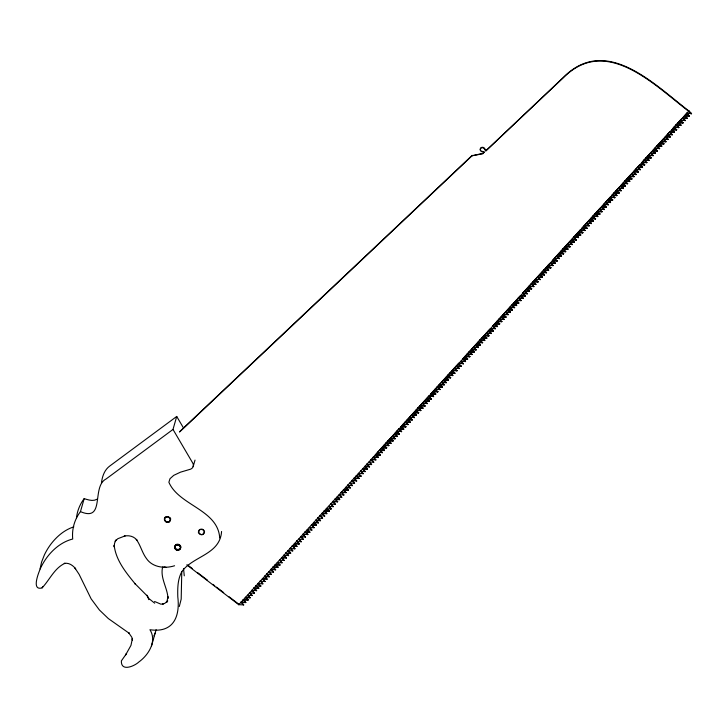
<?xml version="1.0" encoding="UTF-8"?>
<svg xmlns="http://www.w3.org/2000/svg" width="728" height="728" viewBox="0 0 728 728"><rect width="100%" height="100%" fill="white"/><g stroke="black" fill="none" stroke-linecap="round" stroke-linejoin="round"><path stroke-width="1.09" d="M181.773 571.571L181.19 599.099L179.297 606.515M101.465 482.928C102.184 476.567 104.422 469.879 109.828 465.984L176.722 416.452L183.502 427.982M40.049 568.932L41.569 562.125L44.417 554.854A77.05 68.65 16 0 1 51.069 543.916C56.911 536.345 64.583 529.784 73.819 526.863M97.006 499.235C93.038 501.619 88.215 499.872 84.175 498.635L80.453 511.62A48.476 43.198 16 0 0 72.718 539.02C62.417 541.632 53.708 548.557 47.347 556.902A77.05 68.65 16 0 0 40.695 567.831C38.893 571.981 30.895 591.127 42.078 587.887C49.722 579.807 54.509 567.931 65.111 563.245L64.237 563.481C68.787 562.389 72.982 565.419 75.667 568.823L74.957 568.04L79.143 574.392L91.127 598.835L99.381 609.964L108.354 618.582L129.184 633.269L128.592 632.614L131.877 637.346L132.432 640.176L132.405 638.538L130.967 645.381L125.671 654.863L126.572 653.48L121.385 660.86C120.784 671.999 134.298 666.284 138.875 661.98C148.53 654.972 157.275 641.268 149.923 629.72C173.774 633.333 180.116 616.052 177.805 596.933C177.55 588.379 177.605 579.388 181.809 571.68C192.993 555.883 219.993 554.791 221.576 531.486M151.542 645.809L156.129 629.665M80.453 511.62C105.678 522.431 91.146 486.486 106.106 478.969L173 429.429L176.722 416.452M166.102 521.876L165.174 520.657M166.412 522.021L169.287 521.812L170.443 520.138M169.287 521.812L170.561 518.837M193.157 466.593L195.022 460.096M175.867 544.771L178.842 544.544L180.69 546.792L179.443 549.695L176.476 549.913L175.366 547.975M186.787 564.855L238.802 604.722L238.993 604.222M241.123 601.883L243.698 604.913L241.004 602.311L243.061 601.983M243.134 599.972L248.084 599.808L243.134 599.972L245.827 602.575L243.261 599.544M247.966 600.236L245.391 597.206L248.084 599.808M251.67 590.617L256.62 590.454L251.67 590.617L254.363 593.22L251.788 590.19M245.272 597.633L250.095 597.897L248.193 595.513M253.799 588.279L258.749 588.115L253.799 588.279L256.493 590.881M250.095 597.897L247.402 595.295L252.225 595.559L250.332 593.174M258.622 588.543L256.056 585.512L258.749 588.115M262.89 583.865L260.315 580.835L262.89 583.865L258.067 583.601L260.761 586.204L258.185 583.173M262.453 578.496L265.019 581.526L262.453 578.496L266.311 578.705M267.158 579.188L264.582 576.157L267.158 579.188L262.326 578.924M269.287 576.849L266.712 573.819L269.287 576.849L264.455 576.585M270.98 569.141L273.555 572.172L270.852 569.569L272.909 569.25M272.991 567.23L277.941 567.067L272.991 567.23L275.685 569.833L273.109 566.803M266.594 574.246L271.417 574.51L269.524 572.126M277.814 567.494L275.248 564.464L277.941 567.067M281.518 557.875L286.468 557.712L281.518 557.875L284.211 560.478L281.636 557.448M275.12 564.892L279.952 565.155L278.05 562.771M283.647 555.537L288.597 555.373L283.647 555.537L286.341 558.139M279.952 565.155L277.25 562.553L282.082 562.817L280.18 560.433M288.479 555.801L285.904 552.77L288.597 555.373M292.738 551.123L290.172 548.093L292.865 550.696L287.915 550.859L290.609 553.462L288.033 550.432M292.301 545.754L294.876 548.785L292.301 545.754L296.159 545.964M297.006 546.446L294.43 543.416L297.006 546.446L292.183 546.182M299.135 544.107L296.569 541.077L299.135 544.107L294.312 543.843M300.828 536.4L303.403 539.43L300.709 536.827L302.766 536.509M302.839 534.489L307.789 534.325L302.839 534.489L305.533 537.091L302.966 534.061M296.442 541.505L301.274 541.769L299.372 539.393M307.671 534.752L305.096 531.722L307.789 534.325M311.366 525.134L316.316 524.97L311.366 525.134L314.068 527.736L311.493 524.706M304.968 532.15L309.8 532.414L307.899 530.039M313.504 522.795L318.454 522.631L313.504 522.795L316.198 525.398M309.8 532.414L307.107 529.811L311.93 530.075L310.037 527.7M318.327 523.059L315.761 520.029L318.454 522.631M322.595 518.381L320.02 515.351L322.595 518.381L317.763 518.118L320.466 520.72L317.89 517.69M322.149 513.013L324.724 516.043L322.031 513.44L325.052 513.167M324.16 511.101L329.111 510.938L324.16 511.101L326.854 513.704L324.288 510.674M328.992 511.365L326.417 508.335L329.111 510.938M333.251 506.688L330.685 503.658L333.251 506.688L328.428 506.424L331.122 509.027L329.22 506.652M332.696 501.747L337.646 501.583L332.696 501.747L335.39 504.349L332.814 501.319M337.519 502.011L334.944 498.98L337.646 501.583M341.341 491.964L343.916 494.995L341.223 492.392L343.279 492.073M334.825 499.408L339.648 499.672L337.756 497.297M343.352 490.053L348.303 489.889L343.352 490.053L346.046 492.656L343.479 489.625M339.648 499.672L336.955 497.069L341.787 497.333L339.885 494.958M348.184 490.317L345.609 487.287L348.303 489.889M352.006 480.271L354.582 483.301L351.879 480.698L354.9 480.435M345.481 487.715L350.314 487.978L347.738 484.948M354.017 478.36L358.968 478.196L354.017 478.36L356.711 480.962L354.136 477.932M350.314 487.978L347.62 485.376L352.443 485.64L350.55 483.265M358.84 478.624L356.274 475.593L358.968 478.196M363.108 473.946L360.533 470.916L363.226 473.519L358.276 473.682L360.979 476.285L358.404 473.255M362.544 469.005L367.494 468.841L362.544 469.005L365.238 471.608L362.662 468.577M367.376 469.269L364.801 466.239L367.494 468.841M367.604 464.555L369.506 466.93L366.93 463.9M371.198 459.222L373.764 462.253L371.071 459.65L373.127 459.332M373.209 457.311L378.16 457.148L373.209 457.311L375.903 459.914L373.327 456.884M366.812 464.328L371.635 464.591L369.733 462.216M378.032 457.575L375.339 454.973L379.015 450.65M377.468 452.634L382.418 452.47L377.468 452.634L380.162 455.237L377.595 452.206M382.3 452.898L379.725 449.868L389.671 438.957M381.736 447.957L386.686 447.793L381.736 447.957L384.43 450.559L381.854 447.529M383.865 445.618L388.816 445.454L383.865 445.618L386.559 448.221M386.004 443.279L390.945 443.115L386.004 443.279L388.697 445.882M388.133 440.941L393.084 440.777L388.133 440.941L390.827 443.543M392.956 441.204L390.263 438.602L391.81 436.618M472.099 155.746L482.946 153.353L484.266 152.107L482.828 153.781L472.099 155.746L179.552 432.05M392.392 436.263L397.224 436.527L392.519 435.835L395.095 438.866L392.392 436.263L393.939 434.279M397.224 436.527L394.649 433.497L398.917 428.819L403.74 429.083L398.917 428.819M396.66 431.586L401.61 431.422L396.66 431.586L399.354 434.188L396.787 431.158M400.928 426.908L405.878 426.745L400.928 426.908L403.621 429.511M403.057 424.57L408.008 424.406L403.057 424.57L405.751 427.172M405.187 422.231L410.137 422.067L405.187 422.231L407.889 424.834M689.471 115.707L684.52 115.87L689.343 116.134L686.777 113.104L691.482 113.796L688.906 110.765L688.688 111.302C654.281 84.994 605.978 34.762 563.226 77.841L485.813 150.86A7.917 7.053 16 0 1 484.803 149.649L484.693 148.712A2.293 2.047 16 0 0 481.463 147.484A2.293 2.047 16 0 0 480.753 150.469M407.325 419.892L412.276 419.728L407.325 419.892L410.019 422.495M485.858 150.905L563.345 77.414C606.106 34.334 654.408 84.566 688.806 110.874L688.906 110.765M409.454 417.554L414.405 417.39L409.454 417.554L412.148 420.156M411.584 415.215L416.534 415.051L411.584 415.215L414.278 417.817M413.722 412.876L418.673 412.712L413.722 412.876L416.416 415.479M415.852 410.537L420.802 410.374L415.852 410.537L418.545 413.14M417.981 408.199L422.932 408.035L417.981 408.199L420.675 410.801M422.813 408.463L420.12 405.86L421.658 403.876M422.249 403.521L427.2 403.358L422.367 403.094L424.943 406.124L422.367 403.094L428.765 396.077L433.597 396.341L428.765 396.077L431.34 399.108L426.517 398.844L431.458 398.68M424.379 401.183L429.329 401.019L424.379 401.183L427.072 403.785M430.776 394.166L435.726 394.003L430.776 394.166L433.469 396.769M432.905 391.828L437.856 391.664L432.905 391.828L435.608 394.43M435.044 389.489L439.994 389.325L435.044 389.489L437.737 392.092M437.173 387.15L442.124 386.987L437.173 387.15L439.867 389.753M439.303 384.812L444.253 384.648L439.303 384.812L442.005 387.414M444.135 385.076L441.559 382.045L449.376 373.473M443.57 380.134L448.521 379.971L443.57 380.134L446.264 382.737L443.689 379.707M445.7 377.796L450.65 377.632L445.7 377.796L448.403 380.398M447.838 375.457L452.789 375.293L447.838 375.457L450.532 378.06M452.661 375.721L449.968 373.118L451.515 371.134M452.097 370.779L457.048 370.616L452.224 370.352L454.791 373.382L452.224 370.352L458.622 363.336L463.445 363.6L458.622 363.336L461.188 366.366L456.365 366.102L461.315 365.938M454.236 368.441L459.186 368.277L454.236 368.441L456.929 371.043M460.633 361.425L465.574 361.261L460.633 361.425L463.327 364.027M465.456 361.689L462.881 358.658L470.697 350.086M464.892 356.747L469.842 356.584L464.892 356.747L467.585 359.35L465.019 356.32M467.03 354.409L471.971 354.245L467.03 354.409L469.724 357.011M469.16 352.07L474.11 351.906L469.16 352.07L471.853 354.673M473.983 352.334L471.416 349.304L481.363 338.393M473.418 347.392L478.369 347.229L473.418 347.392L476.121 349.995L473.546 346.965M475.557 345.054L480.507 344.89L475.557 345.054L478.25 347.656M477.686 342.715L482.637 342.551L477.686 342.715L480.38 345.318M479.816 340.376L484.766 340.213L479.816 340.376L482.518 342.979M484.648 340.64L481.954 338.038L483.492 336.054M484.084 335.699L488.916 335.963L484.211 335.28L486.777 338.302L484.084 335.699L489.889 329.038M486.213 333.36L491.163 333.197L486.213 333.36L488.916 335.963M488.351 331.022L493.302 330.858L488.351 331.022L491.045 333.624M490.481 328.683L495.431 328.519L490.481 328.683L493.175 331.286M495.304 328.947L492.738 325.926L500.555 317.344M494.749 324.006L499.699 323.842L494.749 324.006L497.442 326.608L494.867 323.587M496.878 321.667L501.829 321.503L496.878 321.667L499.572 324.269M499.008 319.328L503.958 319.164L499.008 319.328L501.701 321.931M503.84 319.592L501.264 316.571L511.22 305.651M503.275 314.651L508.226 314.487L503.275 314.651L505.969 317.253L503.394 314.232M505.405 312.321L510.355 312.157L505.405 312.321L508.099 314.915M507.543 309.982L512.485 309.819L507.543 309.982L510.237 312.576M509.673 307.644L514.623 307.48L509.673 307.644L512.366 310.237M514.496 307.899L511.802 305.305L513.349 303.312M513.932 302.966L518.764 303.221L514.059 302.539L516.634 305.56L513.932 302.966L519.746 296.296M516.07 300.628L521.02 300.464L516.07 300.628L518.764 303.221M518.2 298.289L523.15 298.125L518.2 298.289L520.893 300.882M520.329 295.95L525.279 295.786L520.329 295.95L523.032 298.544M525.161 296.205L522.586 293.184L530.403 284.603M524.597 291.273L529.547 291.109L524.597 291.273L527.29 293.866L524.724 290.845M526.726 288.934L531.677 288.77L526.726 288.934L529.429 291.528M528.865 286.595L533.815 286.432L528.865 286.595L531.558 289.189M533.688 286.859L531.112 283.829L541.068 272.909M533.124 281.918L538.074 281.754L533.124 281.918L535.817 284.521L533.251 281.49M535.262 279.579L540.212 279.416L535.262 279.579L537.956 282.182M537.391 277.241L542.342 277.077L537.391 277.241L540.085 279.843M539.521 274.902L544.471 274.738L539.521 274.902L542.214 277.505M544.353 275.166L541.659 272.563L543.197 270.57M543.789 270.224L548.612 270.488L543.907 269.797L546.482 272.827L543.789 270.224L549.595 263.554M545.918 267.886L550.869 267.722L545.918 267.886L548.612 270.488M548.057 265.547L552.998 265.383L548.057 265.547L550.75 268.15M550.186 263.208L555.136 263.045L550.186 263.208L552.88 265.811M555.009 263.472L552.443 260.442L560.26 251.861M554.445 258.531L559.395 258.367L554.445 258.531L557.148 261.134L554.572 258.103M556.583 256.192L561.534 256.029L556.583 256.192L559.277 258.795M558.713 253.854L563.663 253.69L558.713 253.854L561.406 256.456M563.545 254.118L560.97 251.087L570.916 240.167M562.981 249.176L567.931 249.012L562.981 249.176L565.674 251.779L563.099 248.749M565.11 246.838L570.06 246.674L565.11 246.838L567.804 249.44M567.239 244.499L572.19 244.335L567.239 244.499L569.942 247.101M569.378 242.16L574.328 241.996L569.378 242.16L572.072 244.763M574.201 242.424L571.507 239.821L573.054 237.829M573.637 237.483L578.587 237.319L573.764 237.055L576.33 240.085L573.764 237.055L580.161 230.039L584.984 230.303L580.161 230.039M575.775 235.144L580.726 234.98L575.775 235.144L578.469 237.747M577.905 232.805L582.855 232.642L577.905 232.805L580.598 235.408M584.866 230.731L582.291 227.7L590.108 219.119M584.302 225.789L589.252 225.625L584.302 225.789L586.995 228.392L584.42 225.362M586.431 223.451L591.382 223.287L586.431 223.451L589.125 226.053M588.57 221.112L593.511 220.948L588.57 221.112L591.263 223.714M593.393 221.376L590.817 218.345L600.773 207.425M592.829 216.434L597.779 216.271L592.829 216.434L595.522 219.037L592.956 216.007M594.958 214.096L599.908 213.932L594.958 214.096L597.661 216.698M597.096 211.757L602.047 211.593L597.096 211.757L599.79 214.36M599.226 209.418L604.176 209.255L599.226 209.418L601.92 212.021M604.058 209.682L601.355 207.08L602.902 205.087M603.494 204.741L608.444 204.577L603.612 204.313L606.187 207.344L603.612 204.313L610.009 197.297L614.841 197.561L610.009 197.297M605.623 202.402L610.574 202.238L605.623 202.402L608.317 205.005M607.753 200.064L612.703 199.9L607.753 200.064L610.455 202.666M614.714 197.989L612.139 194.958L619.965 186.386M614.15 193.047L619.1 192.884L614.15 193.047L616.844 195.65L614.277 192.62M616.288 190.709L621.239 190.545L616.288 190.709L618.982 193.311M618.418 188.37L623.368 188.206L618.418 188.37L621.111 190.973M623.241 188.634L620.675 185.604L630.621 174.693M622.686 183.693L627.636 183.529L622.686 183.693L625.379 186.295L622.804 183.265M624.815 181.354L629.765 181.19L624.815 181.354L627.509 183.957M626.945 179.015L631.895 178.851L626.945 179.015L629.638 181.618M629.083 176.677L634.024 176.513L629.083 176.677L631.777 179.279M633.906 176.94L631.212 174.338L632.759 172.354M633.342 171.999L638.292 171.835L633.469 171.571L636.035 174.602L633.469 171.571L639.866 164.555L644.69 164.819L639.866 164.555M635.471 169.66L640.422 169.497L635.471 169.66L638.174 172.263M637.61 167.322L642.56 167.158L637.61 167.322L640.303 169.924M641.869 162.644L646.819 162.481L641.869 162.644L644.571 165.247M644.007 160.306L648.957 160.142L644.007 160.306L646.701 162.908M646.136 157.967L651.087 157.803L646.136 157.967L648.83 160.57M648.266 155.628L653.216 155.464L648.266 155.628L650.969 158.231M650.404 153.29L655.355 153.126L650.404 153.29L653.098 155.892M655.227 153.553L652.652 150.523L660.478 141.951M654.663 148.612L659.614 148.448L654.663 148.612L657.357 151.215L654.79 148.184M656.802 146.273L661.752 146.11L656.802 146.273L659.495 148.876M658.931 143.935L663.881 143.771L658.931 143.935L661.625 146.537M663.754 144.199L661.06 141.596L662.607 139.612M663.199 139.257L668.022 139.521L663.317 138.83L665.893 141.86L663.199 139.257L669.715 131.814L674.538 132.077L669.715 131.814L672.29 134.844L667.458 134.58L672.408 134.416M665.328 136.919L670.279 136.755L665.328 136.919L668.022 139.521M671.726 129.903L676.676 129.739L671.726 129.903L674.419 132.505M673.855 127.564L678.805 127.4L673.855 127.564L676.549 130.166M675.984 125.225L680.935 125.061L675.984 125.225L678.687 127.828M678.123 122.886L683.073 122.723L678.123 122.886L680.817 125.489M680.252 120.548L685.203 120.384L680.252 120.548L682.946 123.15M685.084 120.812L682.382 118.209L686.777 113.104M682.382 118.209L687.214 118.473L684.639 115.443M162.681 566.912C159.832 577.677 167.504 587.705 167.986 598.352L167.959 596.705L166.812 602.238L167.722 600.846L164.746 603.385L162.499 604.113L163.354 603.867L160.924 604.176L154.564 601.474M153.927 635.917L155.264 632.832M199.481 529.675L198.344 532.168C198.981 534.898 203.203 535.526 204.377 533.042A3.112 2.776 16 0 0 199.518 529.647L198.444 532.204L200.409 534.461A3.112 2.776 16 0 0 202.775 534.516L204.45 531.722L202.548 529.42L199.518 529.647M42.078 587.887L42.952 586.531M401.756 425.707L419.528 406.215M431.613 392.965L440.849 382.828M642.706 161.434L651.942 151.306M672.554 128.692L681.799 118.564M238.802 604.722L688.779 111.193L691.482 113.796M179.67 431.622L472.217 155.319M166.348 522.012L164.346 519.019A3.112 2.776 16 0 1 168.113 516.762A3.112 2.776 16 0 1 170.316 520.584C169.178 523.205 164.856 522.486 164.382 519.746L165.483 517.208L168.532 516.989L170.434 519.292M174.583 565.756C164.928 568.877 152.389 567.467 146.383 558.431C142.051 552.616 140.595 545.226 136.263 539.421L136.973 540.194C134.034 536.318 128.82 534.998 124.206 536.136L125.052 535.899L117.763 538.729L115.106 541.35L116.007 539.976L114.587 543.152L114.196 546.883L114.169 545.226C115.843 560.369 126.108 572.772 135.426 584.156L134.753 583.41L147.129 595.85M176.604 549.467L179.57 549.249M482.255 151.36L482.282 151.36A2.293 2.047 16 0 1 481.681 151.178M688.706 113.213L691.6 113.368M687.332 118.045L682.509 117.781L685.203 120.384M666.011 141.432L661.188 141.168L663.881 143.771M661.06 141.596L665.893 141.86M657.484 150.787L652.652 150.523L655.355 153.126M652.534 150.951L657.357 151.215M636.163 174.174L631.331 173.91L634.024 176.513M631.212 174.338L636.035 174.602M625.498 185.868L620.675 185.604L623.368 188.206M620.547 186.031L625.379 186.295M616.971 195.222L612.139 194.958L614.841 197.561M612.02 195.386L616.844 195.65M606.306 206.916L601.483 206.652L604.176 209.255M601.355 207.08L606.187 207.344M595.65 218.609L590.817 218.345L593.511 220.948M590.699 218.773L595.522 219.037M587.123 227.964L582.291 227.7L584.984 230.303M582.173 228.128L586.995 228.392M576.458 239.658L571.626 239.394L574.328 241.996M571.507 239.821L576.33 240.085M565.793 251.351L560.97 251.087L563.663 253.69M560.842 251.515L565.674 251.779M557.266 260.706L552.443 260.442L555.136 263.045M552.315 260.87L557.148 261.134M546.61 272.399L541.778 272.136L544.471 274.738M541.659 272.563L546.482 272.827M535.945 284.093L531.112 283.829L533.815 286.432M530.994 284.257L535.817 284.521M527.418 293.448L522.586 293.184L525.279 295.786M522.467 293.611L527.29 293.866M516.753 305.141L511.93 304.877L514.623 307.48M511.802 305.305L516.634 305.56M506.096 316.826L501.264 316.571L503.958 319.164M501.146 316.989L505.969 317.253M497.561 326.18L492.738 325.926L495.431 328.519M492.61 326.344L497.442 326.608M486.905 337.874L482.072 337.619L484.766 340.213M481.954 338.038L486.777 338.302M476.239 349.567L471.416 349.304L474.11 351.906M471.289 349.731L476.121 349.995M467.713 358.922L462.881 358.658L465.574 361.261M462.762 359.086L467.585 359.35M454.918 372.954L450.086 372.691L452.789 375.293M449.968 373.118L454.791 373.382M446.391 382.309L441.559 382.045L444.253 384.648M441.441 382.473L446.264 382.737M425.061 405.696L420.238 405.432L422.932 408.035M420.12 405.86L424.943 406.124M399.481 433.761L394.649 433.497L397.342 436.099M394.531 433.924L399.354 434.188M395.213 438.438L390.39 438.174L393.084 440.777M390.263 438.602L395.095 438.866M384.548 450.132L379.725 449.868L382.418 452.47M379.606 450.295L384.43 450.559M380.289 454.809L375.457 454.545L378.16 457.148M375.339 454.973L380.162 455.237M371.071 459.65L375.903 459.914M373.764 462.253L368.941 461.989L371.635 464.591M365.765 466.293L369.624 466.502M364.673 466.666L369.506 466.93M360.415 471.344L365.238 471.608M359.168 475.757L361.097 475.857M356.147 476.021L360.979 476.285M351.879 480.698L356.711 480.962M354.582 483.301L349.749 483.037L352.443 485.64M347.538 487.396L350.432 487.551M341.223 492.392L346.046 492.656M343.916 494.995L339.093 494.731L341.787 497.333M335.908 499.035L339.776 499.244M330.558 504.085L335.39 504.349M329.311 508.49L331.249 508.599M326.299 508.763L331.122 509.027M322.031 513.44L326.854 513.704M319.901 515.779L324.724 516.043M317.69 520.138L320.584 520.293M315.634 520.456L320.466 520.72M314.068 527.736L309.236 527.472L311.93 530.075M307.025 531.831L309.919 531.986M300.709 536.827L305.533 537.091M303.403 539.43L298.58 539.166L301.274 541.769M295.395 543.47L299.263 543.68M290.044 548.521L294.876 548.785M288.798 552.925L290.736 553.034M285.786 553.198L290.609 553.462M284.211 560.478L279.388 560.214L282.082 562.817M277.177 564.573L280.071 564.728M270.852 569.569L275.685 569.833M273.555 572.172L268.723 571.908L271.417 574.51M265.547 576.212L269.406 576.421M260.196 581.263L265.019 581.526M258.95 585.667L260.879 585.776M255.928 585.94L260.761 586.204M254.363 593.22L249.531 592.956L252.225 595.559M247.32 597.306L250.223 597.47M241.004 602.311L245.827 602.575M238.875 604.65L243.698 604.913M163.991 566.848L166.048 567.312M178.797 544.444L178.014 544.244A3.112 2.776 16 0 0 175.757 544.744M484.102 152.507L484.138 152.534A6.634 5.906 16 0 0 482.609 151.852L482.2 151.788A2.293 2.047 16 0 1 480.662 148.394A2.293 2.047 16 0 1 484.566 149.113L484.657 149.358M187.806 565.11L192.292 568.55M197.67 572.672L207.535 580.234M212.913 584.356L214.714 585.74M216.507 587.114L223.678 592.61M229.056 596.733L238.921 604.295M154.682 603.184L148.785 598.489L146.974 595.213L148.867 599.672M686.65 113.532L689.343 116.134M684.52 115.87L687.214 118.473M680.38 120.12L683.073 122.723M678.241 122.459L680.935 125.061M676.112 124.797L678.805 127.4M673.982 127.136L676.676 129.739M671.844 129.475L674.538 132.077M669.596 132.241L672.29 134.844M667.585 134.152L670.279 136.755M667.458 134.58L670.151 137.183M665.447 136.491L668.149 139.094M659.049 143.507L661.752 146.11M656.92 145.846L659.614 148.448M650.523 152.862L653.216 155.464M648.393 155.201L651.087 157.803M646.264 157.539L648.957 160.142M644.125 159.878L646.819 162.481M641.996 162.217L644.69 164.819M640.54 165.201L642.56 167.158M639.739 164.983L642.433 167.586M637.728 166.894L640.422 169.497M635.599 169.233L638.292 171.835M629.201 176.249L631.895 178.851M627.072 178.588L629.765 181.19M624.933 180.926L627.636 183.529M618.536 187.942L621.239 190.545M616.407 190.281L619.1 192.884M610.683 197.943L612.703 199.9M609.891 197.725L612.585 200.327M607.88 199.636L610.574 202.238M605.751 201.975L608.444 204.577M599.353 208.991L602.047 211.593M597.215 211.329L599.908 213.932M595.085 213.668L597.779 216.271M588.688 220.684L591.382 223.287M586.559 223.023L589.252 225.625M580.835 230.685L582.855 232.642M580.034 230.467L582.728 233.069M578.023 232.378L580.726 234.98M575.894 234.716L578.587 237.319M569.496 241.732L572.19 244.335M567.367 244.071L570.06 246.674M565.237 246.41L567.931 249.012M558.84 253.426L561.534 256.029M556.702 255.765L559.395 258.367M550.978 263.427L552.998 265.383M548.175 265.119L550.869 267.722M546.045 267.458L548.739 270.061M539.648 274.474L542.342 277.077M537.51 276.813L540.212 279.416M535.38 279.152L538.074 281.754M528.983 286.168L531.677 288.77M526.854 288.506L529.547 291.109M521.13 296.169L523.15 298.125M518.327 297.861L521.02 300.464M516.188 300.2L518.882 302.803M509.791 307.216L512.485 309.819M507.662 309.555L510.355 312.157M505.532 311.893L508.226 314.487M499.135 318.909L501.829 321.503M496.996 321.248L499.699 323.842M491.273 328.91L493.302 330.858M488.47 330.603L491.163 333.197M486.34 332.942L489.034 335.535M479.943 339.949L482.637 342.551M477.814 342.287L480.507 344.89M475.675 344.626L478.369 347.229M469.278 351.642L471.971 354.245M467.149 353.981L469.842 356.584M461.425 361.652L463.445 363.6M458.494 363.763L461.188 366.366M456.483 365.674L459.186 368.277M456.365 366.102L459.059 368.705M454.354 368.013L457.048 370.616M447.957 375.029L450.65 377.632M445.827 377.368L448.521 379.971M439.43 384.384L442.124 386.987M437.3 386.723L439.994 389.325M435.162 389.061L437.856 391.664M433.033 391.4L435.726 394.003M430.903 393.739L433.597 396.341M428.646 396.505L431.34 399.108M426.635 398.416L429.329 401.019M426.517 398.844L429.211 401.447M424.506 400.755L427.2 403.358M418.109 407.771L420.802 410.374M415.97 410.11L418.673 412.712M413.841 412.448L416.534 415.051M411.711 414.787L414.405 417.39M409.573 417.126L412.276 419.728M407.443 419.464L410.137 422.067M405.314 421.803L408.008 424.406M403.175 424.142L405.878 426.745M401.046 426.481L403.74 429.083M399.59 429.474L401.61 431.422M398.789 429.247L401.492 431.85M388.251 440.513L390.945 443.115M386.122 442.851L388.816 445.454M383.993 445.19L386.686 447.793M313.622 522.367L316.316 524.97M283.774 555.109L286.468 557.712M253.917 587.851L256.62 590.454M485.986 150.478L485.94 150.432A8.345 7.435 16 0 1 485.003 149.331L484.784 148.931M180.562 547.238L178.715 544.999L175.739 545.217L174.62 547.674L176.476 549.913M173 429.429L192.756 463.081A5.032 4.486 16 0 1 190.681 469.15L180.508 472.163L173.737 475.348L169.988 478.715L168.878 482.245C178.888 505.605 218.009 509.555 219.71 537.983M183.547 568.614L184.266 575.821M483.556 151.752A6.297 5.615 16 0 1 484.211 152.097M164.483 518.573A3.112 2.776 16 0 1 165.038 517.244M170.352 517.99A3.112 2.776 16 0 1 170.625 519.437M180.617 548.139A3.112 2.776 16 0 1 174.92 548.011M174.684 547.301A3.112 2.776 16 0 1 174.829 545.873M179.507 544.826A3.112 2.776 16 0 1 180.799 547.438M76.476 517.927A48.476 43.198 16 0 1 84.175 498.635M178.669 544.899L177.887 544.69A3.112 2.776 16 0 0 174.684 548.23A3.112 2.776 16 0 0 179.761 549.558A3.112 2.776 16 0 0 178.669 544.899"/></g></svg>
